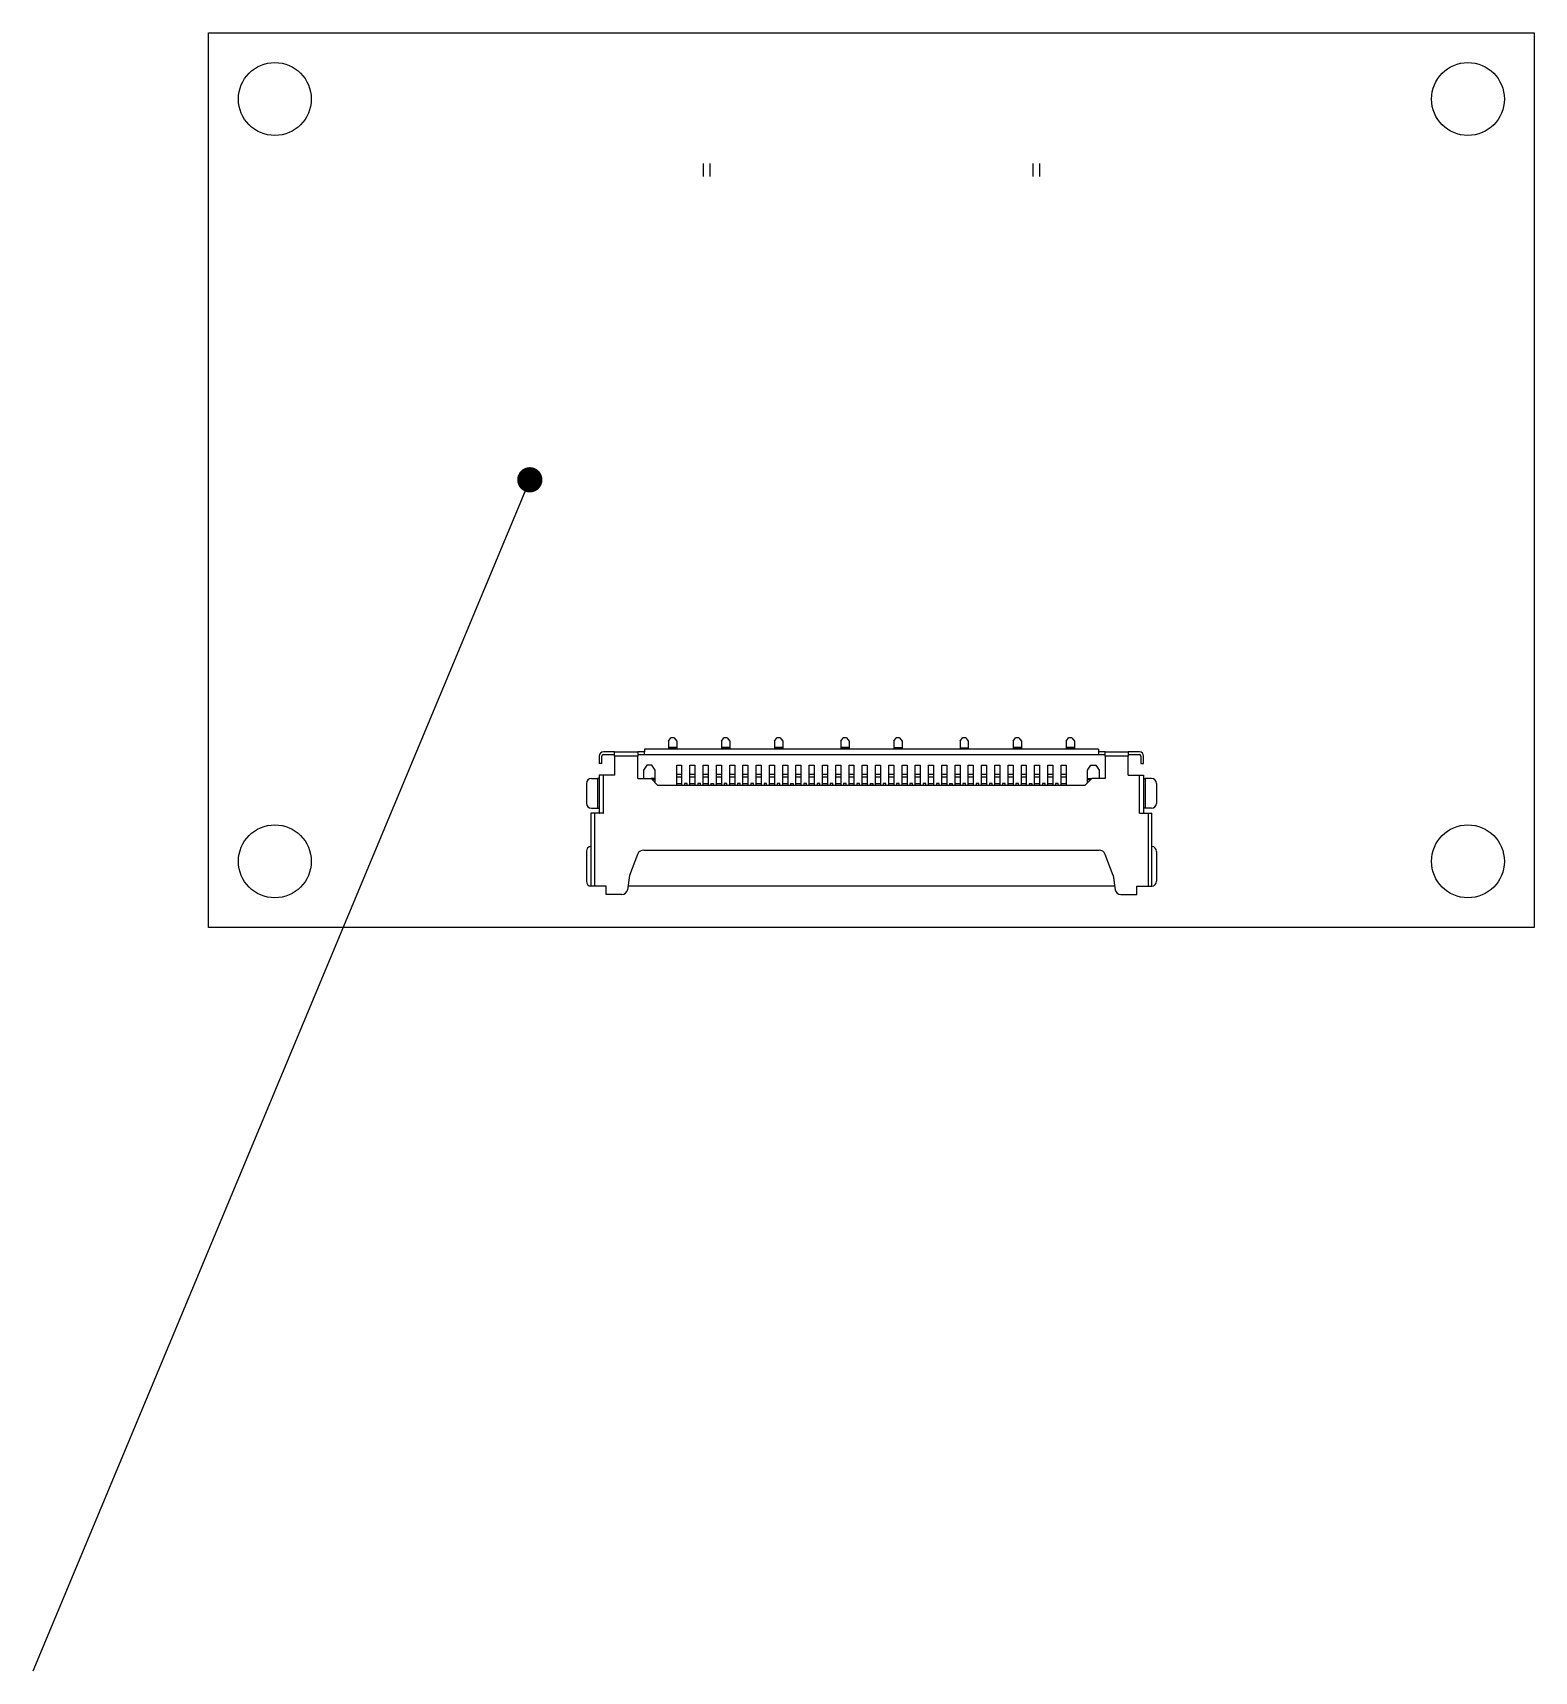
# Model space of a CAD drawing. Header units: millimetres. Extents: x 43 to 167, y 113 to 237.
# Drawn here: x 121.37 to 166.68, y 115.6 to 165.04 of the extents above; entities that cross this region are included whole.
import ezdxf

# ---------------------------------------------------------------- set-up
doc = ezdxf.new("R2010")
doc.units = ezdxf.units.MM
doc.dimstyles.new('SLDDIMSTYLE0', dxfattribs={"dimtxt": 0.18, "dimasz": 0.762, "dimexe": 0, "dimexo": 0.0625, "dimgap": 0, "dimtad": 0, "dimtih": 1, "dimtoh": 1, "dimdec": 0, "dimrnd": 1e-09, "dimzin": 0, "dimdsep": 46, "dimtxsty": 'Standard', "dimblk1": 'DOT', "dimblk2": 'DOT', "dimsah": 1, "dimcen": 0.09, "dimadec": 0, "dimazin": 0, "dimtfac": 0.762, "dimtdec": 0, "dimtofl": 0, "dimtmove": 0, "dimatfit": 3, "dimldrblk": 'DOT', "dimfxl": 1, "dimfrac": 2, "dimtolj": 1, "dimtzin": 0, "dimarcsym": 0})

# ---------------------------------------------------------------- blocks, each defined once
blk = doc.blocks.new('_Dot')
at = {"color": 0, "linetype": 'ByBlock', "lineweight": -2}
blk.add_line((-0.5, 0), (-1, 0), dxfattribs=at)
at = {"color": 0, "linetype": 'ByBlock', "const_width": 0.5}
blk.add_lwpolyline([(-0.25, 0, 1), (0.25, 0, 1)], format="xyb", close=True, dxfattribs=at)

msp = doc.modelspace()

# ---------------------------------------------------------------- linework, layer by layer
at = {"color": 7, "linetype": 'Continuous', "lineweight": 25}
for p, q in [((126.678, 165.04), (166.678, 165.04)), ((126.678, 138.04), (126.678, 165.04)), ((166.678, 165.04), (166.678, 138.04)), ((141.603, 161.096), (141.603, 160.704)), ((141.803, 161.096), (141.803, 160.704)), ((151.553, 161.096), (151.553, 160.704)), ((151.753, 161.096), (151.753, 160.704)), ((153.528, 143.42), (139.828, 143.42)), ((139.828, 143.42), (139.828, 143.34)), ((140.553, 143.67), (140.628, 143.77)), ((140.553, 143.67), (140.553, 143.48)), ((140.803, 143.48), (140.553, 143.48)), ((140.553, 143.48), (140.553, 143.437)), ((140.803, 143.437), (140.553, 143.437)), ((140.553, 143.437), (140.553, 143.42)), ((140.728, 143.77), (140.628, 143.77)), ((140.728, 143.77), (140.803, 143.67)), ((140.803, 143.67), (140.803, 143.48)), ((140.803, 143.48), (140.803, 143.437)), ((140.803, 143.437), (140.803, 143.42)), ((142.153, 143.67), (142.228, 143.77)), ((142.153, 143.67), (142.153, 143.48)), ((142.403, 143.48), (142.153, 143.48)), ((142.153, 143.48), (142.153, 143.437)), ((142.403, 143.437), (142.153, 143.437)), ((142.153, 143.437), (142.153, 143.42)), ((142.328, 143.77), (142.228, 143.77)), ((142.328, 143.77), (142.403, 143.67)), ((142.403, 143.67), (142.403, 143.48)), ((142.403, 143.48), (142.403, 143.437)), ((142.403, 143.437), (142.403, 143.42)), ((143.753, 143.67), (143.828, 143.77)), ((143.753, 143.67), (143.753, 143.48)), ((144.003, 143.48), (143.753, 143.48)), ((143.753, 143.48), (143.753, 143.437)), ((144.003, 143.437), (143.753, 143.437)), ((143.753, 143.437), (143.753, 143.42)), ((143.928, 143.77), (143.828, 143.77)), ((143.928, 143.77), (144.003, 143.67)), ((144.003, 143.67), (144.003, 143.48)), ((144.003, 143.48), (144.003, 143.437)), ((144.003, 143.437), (144.003, 143.42)), ((145.753, 143.67), (145.828, 143.77)), ((145.753, 143.67), (145.753, 143.48)), ((146.003, 143.48), (145.753, 143.48)), ((145.753, 143.48), (145.753, 143.437)), ((146.003, 143.437), (145.753, 143.437)), ((145.753, 143.437), (145.753, 143.42)), ((145.928, 143.77), (145.828, 143.77)), ((145.928, 143.77), (146.003, 143.67)), ((146.003, 143.67), (146.003, 143.48)), ((146.003, 143.48), (146.003, 143.437)), ((146.003, 143.437), (146.003, 143.42)), ((147.353, 143.67), (147.428, 143.77)), ((147.353, 143.67), (147.353, 143.48)), ((147.353, 143.48), (147.603, 143.48)), ((147.353, 143.48), (147.353, 143.437)), ((147.603, 143.437), (147.353, 143.437)), ((147.353, 143.437), (147.353, 143.42)), ((147.528, 143.77), (147.428, 143.77)), ((147.528, 143.77), (147.603, 143.67)), ((147.603, 143.67), (147.603, 143.48)), ((147.603, 143.48), (147.603, 143.437)), ((147.603, 143.437), (147.603, 143.42)), ((149.353, 143.67), (149.428, 143.77)), ((149.353, 143.67), (149.353, 143.451)), ((149.603, 143.451), (149.353, 143.451)), ((149.353, 143.451), (149.353, 143.42)), ((149.528, 143.77), (149.428, 143.77)), ((149.528, 143.77), (149.603, 143.67)), ((149.603, 143.67), (149.603, 143.451)), ((149.603, 143.451), (149.603, 143.42)), ((150.953, 143.67), (151.028, 143.77)), ((150.953, 143.67), (150.953, 143.48)), ((151.203, 143.48), (150.953, 143.48)), ((150.953, 143.48), (150.953, 143.437)), ((151.203, 143.437), (150.953, 143.437)), ((150.953, 143.437), (150.953, 143.42)), ((151.128, 143.77), (151.028, 143.77)), ((151.128, 143.77), (151.203, 143.67)), ((151.203, 143.67), (151.203, 143.48)), ((151.203, 143.48), (151.203, 143.437)), ((151.203, 143.437), (151.203, 143.42)), ((152.553, 143.67), (152.628, 143.77)), ((152.553, 143.67), (152.553, 143.48)), ((152.803, 143.48), (152.553, 143.48)), ((152.553, 143.48), (152.553, 143.437)), ((152.803, 143.437), (152.553, 143.437)), ((152.553, 143.437), (152.553, 143.42)), ((152.728, 143.77), (152.628, 143.77)), ((152.728, 143.77), (152.803, 143.67)), ((152.803, 143.67), (152.803, 143.48)), ((152.803, 143.48), (152.803, 143.437)), ((152.803, 143.437), (152.803, 143.42)), ((153.528, 143.42), (153.528, 143.34)), ((138.463, 143.21), (138.463, 142.99)), ((138.543, 142.99), (138.463, 142.99)), ((138.543, 142.99), (138.543, 143.21)), ((138.928, 143.34), (138.593, 143.34)), ((138.593, 143.26), (138.928, 143.26)), ((138.928, 143.34), (139.628, 143.34)), ((138.928, 143.26), (138.928, 143.34)), ((138.928, 143.21), (138.928, 143.26)), ((138.928, 143.21), (138.928, 142.64)), ((139.628, 143.21), (138.928, 143.21)), ((139.628, 143.34), (139.628, 143.26)), ((139.828, 143.34), (139.628, 143.34)), ((139.628, 143.26), (139.828, 143.26)), ((139.628, 143.26), (139.628, 143.21)), ((139.628, 142.54), (139.628, 143.21)), ((139.903, 142.94), (139.803, 142.79)), ((139.828, 143.26), (139.828, 143.34)), ((139.828, 143.26), (153.528, 143.26)), ((140.053, 142.94), (139.903, 142.94)), ((140.153, 142.79), (140.053, 142.94)), ((140.803, 142.94), (140.953, 142.94)), ((140.803, 142.67), (140.803, 142.94)), ((140.953, 142.94), (140.953, 142.67)), ((141.203, 142.94), (141.353, 142.94)), ((141.203, 142.67), (141.203, 142.94)), ((141.353, 142.94), (141.353, 142.67)), ((141.603, 142.94), (141.753, 142.94)), ((141.603, 142.67), (141.603, 142.94)), ((141.753, 142.94), (141.753, 142.67)), ((142.003, 142.94), (142.153, 142.94)), ((142.003, 142.67), (142.003, 142.94)), ((142.153, 142.94), (142.153, 142.67)), ((142.403, 142.94), (142.553, 142.94)), ((142.403, 142.67), (142.403, 142.94)), ((142.553, 142.94), (142.553, 142.67)), ((142.803, 142.94), (142.953, 142.94)), ((142.803, 142.67), (142.803, 142.94)), ((142.953, 142.94), (142.953, 142.67)), ((143.203, 142.94), (143.353, 142.94)), ((143.203, 142.67), (143.203, 142.94)), ((143.353, 142.94), (143.353, 142.67)), ((143.603, 142.94), (143.753, 142.94)), ((143.603, 142.67), (143.603, 142.94)), ((143.753, 142.94), (143.753, 142.67)), ((144.003, 142.94), (144.153, 142.94)), ((144.003, 142.67), (144.003, 142.94)), ((144.153, 142.94), (144.153, 142.67)), ((144.403, 142.94), (144.553, 142.94)), ((144.403, 142.67), (144.403, 142.94)), ((144.553, 142.94), (144.553, 142.67)), ((144.803, 142.94), (144.953, 142.94)), ((144.803, 142.67), (144.803, 142.94)), ((144.953, 142.94), (144.953, 142.67)), ((145.203, 142.94), (145.353, 142.94)), ((145.203, 142.67), (145.203, 142.94)), ((145.353, 142.94), (145.353, 142.67)), ((145.603, 142.94), (145.753, 142.94)), ((145.603, 142.67), (145.603, 142.94)), ((145.753, 142.94), (145.753, 142.67)), ((146.003, 142.94), (146.153, 142.94)), ((146.003, 142.67), (146.003, 142.94)), ((146.153, 142.94), (146.153, 142.67)), ((146.403, 142.94), (146.553, 142.94)), ((146.403, 142.67), (146.403, 142.94)), ((146.553, 142.94), (146.553, 142.67)), ((146.803, 142.94), (146.953, 142.94)), ((146.803, 142.67), (146.803, 142.94)), ((146.953, 142.94), (146.953, 142.67)), ((147.203, 142.94), (147.353, 142.94)), ((147.203, 142.67), (147.203, 142.94)), ((147.353, 142.94), (147.353, 142.67)), ((147.603, 142.94), (147.753, 142.94)), ((147.603, 142.67), (147.603, 142.94)), ((147.753, 142.94), (147.753, 142.67)), ((148.003, 142.94), (148.153, 142.94)), ((148.003, 142.67), (148.003, 142.94)), ((148.153, 142.94), (148.153, 142.67)), ((148.403, 142.94), (148.553, 142.94)), ((148.403, 142.67), (148.403, 142.94)), ((148.553, 142.94), (148.553, 142.67)), ((148.803, 142.94), (148.953, 142.94)), ((148.803, 142.67), (148.803, 142.94)), ((148.953, 142.94), (148.953, 142.67)), ((149.203, 142.94), (149.353, 142.94)), ((149.203, 142.67), (149.203, 142.94)), ((149.353, 142.94), (149.353, 142.67)), ((149.603, 142.94), (149.753, 142.94)), ((149.603, 142.67), (149.603, 142.94)), ((149.753, 142.94), (149.753, 142.67)), ((150.003, 142.94), (150.153, 142.94)), ((150.003, 142.67), (150.003, 142.94)), ((150.153, 142.94), (150.153, 142.67)), ((150.403, 142.94), (150.553, 142.94)), ((150.403, 142.67), (150.403, 142.94)), ((150.553, 142.94), (150.553, 142.67)), ((150.803, 142.94), (150.953, 142.94)), ((150.803, 142.67), (150.803, 142.94)), ((150.953, 142.94), (150.953, 142.67)), ((151.203, 142.94), (151.353, 142.94)), ((151.203, 142.67), (151.203, 142.94)), ((151.353, 142.94), (151.353, 142.67)), ((151.603, 142.94), (151.753, 142.94)), ((151.603, 142.67), (151.603, 142.94)), ((151.753, 142.94), (151.753, 142.67)), ((152.003, 142.94), (152.153, 142.94)), ((152.003, 142.67), (152.003, 142.94)), ((152.153, 142.94), (152.153, 142.67)), ((152.403, 142.94), (152.553, 142.94)), ((152.403, 142.67), (152.403, 142.94)), ((152.553, 142.94), (152.553, 142.67)), ((153.203, 142.79), (153.303, 142.94)), ((153.303, 142.94), (153.453, 142.94)), ((153.453, 142.94), (153.553, 142.79)), ((153.528, 143.34), (153.528, 143.26)), ((153.728, 143.34), (153.528, 143.34)), ((153.528, 143.26), (153.728, 143.26)), ((153.728, 143.34), (154.428, 143.34)), ((153.728, 143.26), (153.728, 143.34)), ((153.728, 143.21), (153.728, 143.26)), ((153.728, 143.21), (153.728, 142.54)), ((154.428, 143.21), (153.728, 143.21)), ((154.428, 143.34), (154.428, 143.26)), ((154.763, 143.34), (154.428, 143.34)), ((154.428, 143.26), (154.763, 143.26)), ((154.428, 143.26), (154.428, 143.21)), ((154.428, 142.64), (154.428, 143.21)), ((154.813, 143.21), (154.813, 142.99)), ((154.813, 142.99), (154.893, 142.99)), ((154.893, 142.99), (154.893, 143.21)), ((138.078, 142.39), (138.078, 141.79)), ((138.228, 142.54), (138.413, 142.54)), ((138.413, 142.54), (138.413, 141.64)), ((138.463, 142.54), (138.413, 142.54)), ((138.463, 142.64), (138.463, 141.49)), ((138.593, 142.64), (138.463, 142.64)), ((138.593, 141.49), (138.593, 142.64)), ((138.928, 142.64), (138.593, 142.64)), ((139.628, 142.54), (140.028, 142.54)), ((139.803, 142.79), (139.803, 142.54)), ((140.228, 142.34), (140.028, 142.54)), ((140.153, 142.54), (140.028, 142.54)), ((140.153, 142.506), (140.062, 142.506)), ((140.153, 142.428), (140.14, 142.428)), ((140.153, 142.54), (140.153, 142.79)), ((140.153, 142.506), (140.153, 142.54)), ((140.153, 142.428), (140.153, 142.506)), ((140.153, 142.415), (140.153, 142.428)), ((140.803, 142.67), (140.953, 142.67)), ((140.803, 142.59), (140.803, 142.67)), ((140.803, 142.59), (140.953, 142.59)), ((140.803, 142.39), (140.803, 142.59)), ((140.803, 142.37), (140.803, 142.39)), ((140.803, 142.39), (140.953, 142.39)), ((140.953, 142.67), (140.953, 142.59)), ((140.953, 142.59), (140.953, 142.39)), ((140.953, 142.39), (140.953, 142.37)), ((141.038, 142.39), (141.038, 142.34)), ((141.118, 142.39), (141.038, 142.39)), ((141.118, 142.34), (141.118, 142.39)), ((141.203, 142.67), (141.353, 142.67)), ((141.203, 142.59), (141.203, 142.67)), ((141.203, 142.59), (141.353, 142.59)), ((141.203, 142.39), (141.203, 142.59)), ((141.203, 142.39), (141.353, 142.39)), ((141.203, 142.37), (141.203, 142.39)), ((141.353, 142.67), (141.353, 142.59)), ((141.353, 142.59), (141.353, 142.39)), ((141.353, 142.39), (141.353, 142.37)), ((141.438, 142.39), (141.438, 142.34)), ((141.518, 142.39), (141.438, 142.39)), ((141.518, 142.34), (141.518, 142.39)), ((141.603, 142.67), (141.753, 142.67)), ((141.603, 142.59), (141.603, 142.67)), ((141.603, 142.59), (141.753, 142.59)), ((141.603, 142.39), (141.603, 142.59)), ((141.603, 142.39), (141.753, 142.39)), ((141.603, 142.37), (141.603, 142.39)), ((141.753, 142.67), (141.753, 142.59)), ((141.753, 142.59), (141.753, 142.39)), ((141.753, 142.39), (141.753, 142.37)), ((141.838, 142.39), (141.838, 142.34)), ((141.838, 142.39), (141.918, 142.39)), ((141.918, 142.39), (141.918, 142.34)), ((142.003, 142.67), (142.153, 142.67)), ((142.003, 142.59), (142.003, 142.67)), ((142.003, 142.59), (142.153, 142.59)), ((142.003, 142.39), (142.003, 142.59)), ((142.003, 142.37), (142.003, 142.39)), ((142.003, 142.39), (142.153, 142.39)), ((142.153, 142.67), (142.153, 142.59)), ((142.153, 142.59), (142.153, 142.39)), ((142.153, 142.39), (142.153, 142.37)), ((142.238, 142.39), (142.238, 142.34)), ((142.318, 142.39), (142.238, 142.39)), ((142.318, 142.34), (142.318, 142.39)), ((142.403, 142.67), (142.553, 142.67)), ((142.403, 142.59), (142.403, 142.67)), ((142.403, 142.59), (142.553, 142.59)), ((142.403, 142.39), (142.403, 142.59)), ((142.403, 142.39), (142.553, 142.39)), ((142.403, 142.37), (142.403, 142.39)), ((142.553, 142.67), (142.553, 142.59)), ((142.553, 142.59), (142.553, 142.39)), ((142.553, 142.39), (142.553, 142.37)), ((142.638, 142.39), (142.638, 142.34)), ((142.718, 142.39), (142.638, 142.39)), ((142.718, 142.34), (142.718, 142.39)), ((142.803, 142.67), (142.953, 142.67)), ((142.803, 142.59), (142.803, 142.67)), ((142.803, 142.59), (142.953, 142.59)), ((142.803, 142.39), (142.803, 142.59)), ((142.803, 142.39), (142.953, 142.39)), ((142.803, 142.37), (142.803, 142.39)), ((142.953, 142.67), (142.953, 142.59)), ((142.953, 142.59), (142.953, 142.39)), ((142.953, 142.39), (142.953, 142.37)), ((143.038, 142.39), (143.038, 142.34)), ((143.118, 142.39), (143.038, 142.39)), ((143.118, 142.34), (143.118, 142.39)), ((143.203, 142.67), (143.353, 142.67)), ((143.203, 142.59), (143.203, 142.67)), ((143.203, 142.59), (143.353, 142.59)), ((143.203, 142.39), (143.203, 142.59)), ((143.203, 142.37), (143.203, 142.39)), ((143.203, 142.39), (143.353, 142.39)), ((143.353, 142.67), (143.353, 142.59)), ((143.353, 142.59), (143.353, 142.39)), ((143.353, 142.39), (143.353, 142.37)), ((143.438, 142.39), (143.438, 142.34)), ((143.518, 142.39), (143.438, 142.39)), ((143.518, 142.34), (143.518, 142.39)), ((143.603, 142.67), (143.753, 142.67)), ((143.603, 142.59), (143.603, 142.67)), ((143.603, 142.59), (143.753, 142.59)), ((143.603, 142.39), (143.603, 142.59)), ((143.603, 142.39), (143.753, 142.39)), ((143.603, 142.37), (143.603, 142.39)), ((143.753, 142.67), (143.753, 142.59)), ((143.753, 142.59), (143.753, 142.39)), ((143.753, 142.39), (143.753, 142.37)), ((143.838, 142.39), (143.838, 142.34)), ((143.918, 142.39), (143.838, 142.39)), ((143.918, 142.34), (143.918, 142.39)), ((144.003, 142.67), (144.153, 142.67)), ((144.003, 142.59), (144.003, 142.67)), ((144.003, 142.59), (144.153, 142.59)), ((144.003, 142.39), (144.003, 142.59)), ((144.003, 142.37), (144.003, 142.39)), ((144.003, 142.39), (144.153, 142.39)), ((144.153, 142.67), (144.153, 142.59)), ((144.153, 142.59), (144.153, 142.39)), ((144.153, 142.39), (144.153, 142.37)), ((144.238, 142.39), (144.238, 142.34)), ((144.238, 142.39), (144.318, 142.39)), ((144.318, 142.39), (144.318, 142.34)), ((144.403, 142.67), (144.553, 142.67)), ((144.403, 142.59), (144.403, 142.67)), ((144.403, 142.59), (144.553, 142.59)), ((144.403, 142.39), (144.403, 142.59)), ((144.403, 142.39), (144.553, 142.39)), ((144.403, 142.37), (144.403, 142.39)), ((144.553, 142.67), (144.553, 142.59)), ((144.553, 142.59), (144.553, 142.39)), ((144.553, 142.39), (144.553, 142.37)), ((144.638, 142.39), (144.638, 142.34)), ((144.718, 142.39), (144.638, 142.39)), ((144.718, 142.34), (144.718, 142.39)), ((144.803, 142.67), (144.953, 142.67)), ((144.803, 142.59), (144.803, 142.67)), ((144.803, 142.59), (144.953, 142.59)), ((144.803, 142.39), (144.803, 142.59)), ((144.803, 142.39), (144.953, 142.39)), ((144.803, 142.37), (144.803, 142.39)), ((144.953, 142.67), (144.953, 142.59)), ((144.953, 142.59), (144.953, 142.39)), ((144.953, 142.39), (144.953, 142.37)), ((145.038, 142.39), (145.038, 142.34)), ((145.118, 142.39), (145.038, 142.39)), ((145.118, 142.34), (145.118, 142.39)), ((145.203, 142.67), (145.353, 142.67)), ((145.203, 142.59), (145.203, 142.67)), ((145.203, 142.59), (145.353, 142.59)), ((145.203, 142.39), (145.203, 142.59)), ((145.203, 142.37), (145.203, 142.39)), ((145.203, 142.39), (145.353, 142.39)), ((145.353, 142.67), (145.353, 142.59)), ((145.353, 142.59), (145.353, 142.39)), ((145.353, 142.39), (145.353, 142.37)), ((145.438, 142.39), (145.438, 142.34)), ((145.518, 142.39), (145.438, 142.39)), ((145.518, 142.34), (145.518, 142.39)), ((145.603, 142.67), (145.753, 142.67)), ((145.603, 142.59), (145.603, 142.67)), ((145.603, 142.59), (145.753, 142.59)), ((145.603, 142.39), (145.603, 142.59)), ((145.603, 142.39), (145.753, 142.39)), ((145.603, 142.37), (145.603, 142.39)), ((145.753, 142.67), (145.753, 142.59)), ((145.753, 142.59), (145.753, 142.39)), ((145.753, 142.39), (145.753, 142.37)), ((145.838, 142.39), (145.838, 142.34)), ((145.918, 142.39), (145.838, 142.39)), ((145.918, 142.34), (145.918, 142.39)), ((146.003, 142.67), (146.153, 142.67)), ((146.003, 142.59), (146.003, 142.67)), ((146.003, 142.59), (146.153, 142.59)), ((146.003, 142.39), (146.003, 142.59)), ((146.003, 142.39), (146.153, 142.39)), ((146.003, 142.37), (146.003, 142.39)), ((146.153, 142.67), (146.153, 142.59)), ((146.153, 142.59), (146.153, 142.39)), ((146.153, 142.39), (146.153, 142.37)), ((146.238, 142.39), (146.238, 142.34)), ((146.318, 142.39), (146.238, 142.39)), ((146.318, 142.34), (146.318, 142.39)), ((146.403, 142.67), (146.553, 142.67)), ((146.403, 142.59), (146.403, 142.67)), ((146.403, 142.59), (146.553, 142.59)), ((146.403, 142.39), (146.403, 142.59)), ((146.403, 142.37), (146.403, 142.39)), ((146.403, 142.39), (146.553, 142.39)), ((146.553, 142.67), (146.553, 142.59)), ((146.553, 142.59), (146.553, 142.39)), ((146.553, 142.39), (146.553, 142.37)), ((146.638, 142.39), (146.638, 142.34)), ((146.638, 142.39), (146.718, 142.39)), ((146.718, 142.39), (146.718, 142.34)), ((146.803, 142.67), (146.953, 142.67)), ((146.803, 142.59), (146.803, 142.67)), ((146.803, 142.59), (146.953, 142.59)), ((146.803, 142.39), (146.803, 142.59)), ((146.803, 142.37), (146.803, 142.39)), ((146.803, 142.39), (146.953, 142.39)), ((146.953, 142.67), (146.953, 142.59)), ((146.953, 142.59), (146.953, 142.39)), ((146.953, 142.39), (146.953, 142.37)), ((147.038, 142.39), (147.038, 142.34)), ((147.118, 142.39), (147.038, 142.39)), ((147.118, 142.34), (147.118, 142.39)), ((147.203, 142.67), (147.353, 142.67)), ((147.203, 142.59), (147.203, 142.67)), ((147.203, 142.59), (147.353, 142.59)), ((147.203, 142.39), (147.203, 142.59)), ((147.203, 142.37), (147.203, 142.39)), ((147.203, 142.39), (147.353, 142.39)), ((147.353, 142.67), (147.353, 142.59)), ((147.353, 142.59), (147.353, 142.39)), ((147.353, 142.39), (147.353, 142.37)), ((147.438, 142.39), (147.438, 142.34)), ((147.518, 142.39), (147.438, 142.39)), ((147.518, 142.34), (147.518, 142.39)), ((147.603, 142.67), (147.753, 142.67)), ((147.603, 142.59), (147.603, 142.67)), ((147.603, 142.59), (147.753, 142.59)), ((147.603, 142.39), (147.603, 142.59)), ((147.603, 142.37), (147.603, 142.39)), ((147.603, 142.39), (147.753, 142.39)), ((147.753, 142.67), (147.753, 142.59)), ((147.753, 142.59), (147.753, 142.39)), ((147.753, 142.39), (147.753, 142.37)), ((147.838, 142.39), (147.838, 142.34)), ((147.918, 142.39), (147.838, 142.39)), ((147.918, 142.34), (147.918, 142.39)), ((148.003, 142.67), (148.153, 142.67)), ((148.003, 142.59), (148.003, 142.67)), ((148.003, 142.59), (148.153, 142.59)), ((148.003, 142.39), (148.003, 142.59)), ((148.003, 142.37), (148.003, 142.39)), ((148.003, 142.39), (148.153, 142.39)), ((148.153, 142.67), (148.153, 142.59)), ((148.153, 142.59), (148.153, 142.39)), ((148.153, 142.39), (148.153, 142.37)), ((148.238, 142.39), (148.238, 142.34)), ((148.318, 142.39), (148.238, 142.39)), ((148.318, 142.34), (148.318, 142.39)), ((148.403, 142.67), (148.553, 142.67)), ((148.403, 142.59), (148.403, 142.67)), ((148.403, 142.59), (148.553, 142.59)), ((148.403, 142.39), (148.403, 142.59)), ((148.403, 142.39), (148.553, 142.39)), ((148.403, 142.37), (148.403, 142.39)), ((148.553, 142.67), (148.553, 142.59)), ((148.553, 142.59), (148.553, 142.39)), ((148.553, 142.39), (148.553, 142.37)), ((148.638, 142.39), (148.638, 142.34)), ((148.718, 142.39), (148.638, 142.39)), ((148.718, 142.34), (148.718, 142.39)), ((148.803, 142.67), (148.953, 142.67)), ((148.803, 142.59), (148.803, 142.67)), ((148.803, 142.59), (148.953, 142.59)), ((148.803, 142.39), (148.803, 142.59)), ((148.803, 142.37), (148.803, 142.39)), ((148.803, 142.39), (148.953, 142.39)), ((148.953, 142.67), (148.953, 142.59)), ((148.953, 142.59), (148.953, 142.39)), ((148.953, 142.39), (148.953, 142.37)), ((149.038, 142.39), (149.038, 142.34)), ((149.038, 142.39), (149.118, 142.39)), ((149.118, 142.39), (149.118, 142.34)), ((149.203, 142.67), (149.353, 142.67)), ((149.203, 142.59), (149.203, 142.67)), ((149.203, 142.59), (149.353, 142.59)), ((149.203, 142.39), (149.203, 142.59)), ((149.203, 142.37), (149.203, 142.39)), ((149.203, 142.39), (149.353, 142.39)), ((149.353, 142.67), (149.353, 142.59)), ((149.353, 142.59), (149.353, 142.39)), ((149.353, 142.39), (149.353, 142.37)), ((149.438, 142.39), (149.438, 142.34)), ((149.518, 142.39), (149.438, 142.39)), ((149.518, 142.34), (149.518, 142.39)), ((149.603, 142.67), (149.753, 142.67)), ((149.603, 142.59), (149.603, 142.67)), ((149.603, 142.59), (149.753, 142.59)), ((149.603, 142.39), (149.603, 142.59)), ((149.603, 142.39), (149.753, 142.39)), ((149.603, 142.37), (149.603, 142.39)), ((149.753, 142.67), (149.753, 142.59)), ((149.753, 142.59), (149.753, 142.39)), ((149.753, 142.39), (149.753, 142.37)), ((149.838, 142.39), (149.838, 142.34)), ((149.918, 142.39), (149.838, 142.39)), ((149.918, 142.34), (149.918, 142.39)), ((150.003, 142.67), (150.153, 142.67)), ((150.003, 142.59), (150.003, 142.67)), ((150.003, 142.59), (150.153, 142.59)), ((150.003, 142.39), (150.003, 142.59)), ((150.003, 142.37), (150.003, 142.39)), ((150.003, 142.39), (150.153, 142.39)), ((150.153, 142.67), (150.153, 142.59)), ((150.153, 142.59), (150.153, 142.39)), ((150.153, 142.39), (150.153, 142.37)), ((150.238, 142.39), (150.238, 142.34)), ((150.318, 142.39), (150.238, 142.39)), ((150.318, 142.34), (150.318, 142.39)), ((150.403, 142.67), (150.553, 142.67)), ((150.403, 142.59), (150.403, 142.67)), ((150.403, 142.59), (150.553, 142.59)), ((150.403, 142.39), (150.403, 142.59)), ((150.403, 142.37), (150.403, 142.39)), ((150.403, 142.39), (150.553, 142.39)), ((150.553, 142.67), (150.553, 142.59)), ((150.553, 142.59), (150.553, 142.39)), ((150.553, 142.39), (150.553, 142.37)), ((150.638, 142.39), (150.638, 142.34)), ((150.718, 142.39), (150.638, 142.39)), ((150.718, 142.34), (150.718, 142.39)), ((150.803, 142.67), (150.953, 142.67)), ((150.803, 142.59), (150.803, 142.67)), ((150.803, 142.59), (150.953, 142.59)), ((150.803, 142.39), (150.803, 142.59)), ((150.803, 142.37), (150.803, 142.39)), ((150.803, 142.39), (150.953, 142.39)), ((150.953, 142.67), (150.953, 142.59)), ((150.953, 142.59), (150.953, 142.39)), ((150.953, 142.39), (150.953, 142.37)), ((151.038, 142.39), (151.038, 142.34)), ((151.118, 142.39), (151.038, 142.39)), ((151.118, 142.34), (151.118, 142.39)), ((151.203, 142.67), (151.353, 142.67)), ((151.203, 142.59), (151.203, 142.67)), ((151.203, 142.59), (151.353, 142.59)), ((151.203, 142.39), (151.203, 142.59)), ((151.203, 142.37), (151.203, 142.39)), ((151.203, 142.39), (151.353, 142.39)), ((151.353, 142.67), (151.353, 142.59)), ((151.353, 142.59), (151.353, 142.39)), ((151.353, 142.39), (151.353, 142.37)), ((151.438, 142.39), (151.438, 142.34)), ((151.438, 142.39), (151.518, 142.39)), ((151.518, 142.39), (151.518, 142.34)), ((151.603, 142.67), (151.753, 142.67)), ((151.603, 142.59), (151.603, 142.67)), ((151.603, 142.59), (151.753, 142.59)), ((151.603, 142.39), (151.603, 142.59)), ((151.603, 142.39), (151.753, 142.39)), ((151.603, 142.37), (151.603, 142.39)), ((151.753, 142.67), (151.753, 142.59)), ((151.753, 142.59), (151.753, 142.39)), ((151.753, 142.39), (151.753, 142.37)), ((151.838, 142.39), (151.838, 142.34)), ((151.918, 142.39), (151.838, 142.39)), ((151.918, 142.34), (151.918, 142.39)), ((152.003, 142.67), (152.153, 142.67)), ((152.003, 142.59), (152.003, 142.67)), ((152.003, 142.59), (152.153, 142.59)), ((152.003, 142.39), (152.003, 142.59)), ((152.003, 142.37), (152.003, 142.39)), ((152.003, 142.39), (152.153, 142.39)), ((152.153, 142.67), (152.153, 142.59)), ((152.153, 142.59), (152.153, 142.39)), ((152.153, 142.39), (152.153, 142.37)), ((152.238, 142.39), (152.238, 142.34)), ((152.318, 142.39), (152.238, 142.39)), ((152.318, 142.34), (152.318, 142.39)), ((152.403, 142.67), (152.553, 142.67)), ((152.403, 142.59), (152.403, 142.67)), ((152.403, 142.59), (152.553, 142.59)), ((152.403, 142.39), (152.403, 142.59)), ((152.403, 142.39), (152.553, 142.39)), ((152.403, 142.37), (152.403, 142.39)), ((152.553, 142.67), (152.553, 142.59)), ((152.553, 142.59), (152.553, 142.39)), ((152.553, 142.39), (152.553, 142.37)), ((153.128, 142.34), (153.328, 142.54)), ((153.203, 142.54), (153.203, 142.79)), ((153.203, 142.506), (153.203, 142.54)), ((153.203, 142.54), (153.328, 142.54)), ((153.203, 142.428), (153.203, 142.506)), ((153.203, 142.506), (153.294, 142.506)), ((153.203, 142.415), (153.203, 142.428)), ((153.203, 142.428), (153.217, 142.428)), ((153.728, 142.54), (153.328, 142.54)), ((153.553, 142.79), (153.553, 142.54)), ((154.428, 142.64), (154.763, 142.64)), ((154.763, 141.49), (154.763, 142.64)), ((154.763, 142.64), (154.893, 142.64)), ((154.893, 142.64), (154.893, 141.49)), ((154.893, 142.54), (154.943, 142.54)), ((154.943, 142.54), (154.943, 141.64)), ((155.128, 142.54), (154.943, 142.54)), ((155.278, 142.39), (155.278, 141.79)), ((140.228, 142.34), (153.128, 142.34)), ((138.213, 141.49), (138.213, 139.29)), ((138.323, 141.49), (138.213, 141.49)), ((138.228, 141.64), (138.413, 141.64)), ((138.323, 141.49), (138.323, 139.29)), ((138.588, 141.49), (138.323, 141.49)), ((138.413, 141.64), (138.463, 141.64)), ((138.463, 141.49), (138.473, 141.49)), ((138.463, 141.49), (138.463, 141.49)), ((138.473, 141.49), (138.473, 141.49)), ((154.768, 141.49), (155.033, 141.49)), ((154.883, 141.49), (154.893, 141.49)), ((154.883, 141.49), (154.883, 141.49)), ((154.943, 141.64), (154.893, 141.64)), ((154.893, 141.49), (154.893, 141.49)), ((155.128, 141.64), (154.943, 141.64)), ((155.033, 141.49), (155.143, 141.49)), ((155.033, 141.49), (155.033, 139.29)), ((155.143, 139.29), (155.143, 141.49)), ((138.078, 140.34), (138.078, 139.44)), ((139.624, 140.251), (139.382, 139.616)), ((139.811, 140.38), (153.546, 140.38)), ((153.974, 139.616), (153.732, 140.251)), ((155.278, 140.34), (155.278, 139.44)), ((139.382, 139.616), (139.32, 139.185)), ((153.974, 139.616), (154.037, 139.185)), ((138.323, 139.29), (138.213, 139.29)), ((138.673, 139.29), (138.323, 139.29)), ((138.673, 139.04), (138.673, 139.29)), ((139.151, 139.04), (138.673, 139.04)), ((154.022, 139.29), (139.335, 139.29)), ((154.205, 139.04), (154.683, 139.04)), ((154.683, 139.04), (154.683, 139.29)), ((154.683, 139.29), (155.033, 139.29)), ((155.033, 139.29), (155.143, 139.29)), ((166.678, 138.04), (126.678, 138.04))]:
    msp.add_line(p, q, dxfattribs=at)
for centre in [(128.678, 163.04), (164.678, 163.04), (128.678, 140.04), (164.678, 140.04)]:
    msp.add_circle(centre, 1.1, dxfattribs=at)
for centre, radius, start, end in [((138.593, 143.21), 0.13, 90, 180), ((138.593, 143.21), 0.05, 90, 180), ((154.763, 143.21), 0.13, 0, 90), ((154.763, 143.21), 0.05, 0, 90), ((138.228, 142.39), 0.15, 90, 180), ((155.128, 142.39), 0.15, 0, 90), ((140.773, 142.37), 0.03, 270, 0), ((140.983, 142.37), 0.03, 180, 270), ((141.173, 142.37), 0.03, 270, 0), ((141.383, 142.37), 0.03, 180, 270), ((141.573, 142.37), 0.03, 270, 0), ((141.783, 142.37), 0.03, 180, 270), ((141.973, 142.37), 0.03, 270, 0), ((142.183, 142.37), 0.03, 180, 270), ((142.373, 142.37), 0.03, 270, 0), ((142.583, 142.37), 0.03, 180, 270), ((142.773, 142.37), 0.03, 270, 0), ((142.983, 142.37), 0.03, 180, 270), ((143.173, 142.37), 0.03, 270, 0), ((143.383, 142.37), 0.03, 180, 270), ((143.573, 142.37), 0.03, 270, 0), ((143.783, 142.37), 0.03, 180, 270), ((143.973, 142.37), 0.03, 270, 0), ((144.183, 142.37), 0.03, 180, 270), ((144.373, 142.37), 0.03, 270, 0), ((144.583, 142.37), 0.03, 180, 270), ((144.773, 142.37), 0.03, 270, 0), ((144.983, 142.37), 0.03, 180, 270), ((145.173, 142.37), 0.03, 270, 0), ((145.383, 142.37), 0.03, 180, 270), ((145.573, 142.37), 0.03, 270, 0), ((145.783, 142.37), 0.03, 180, 270), ((145.973, 142.37), 0.03, 270, 0), ((146.183, 142.37), 0.03, 180, 270), ((146.373, 142.37), 0.03, 270, 0), ((146.583, 142.37), 0.03, 180, 270), ((146.773, 142.37), 0.03, 270, 0), ((146.983, 142.37), 0.03, 180, 270), ((147.173, 142.37), 0.03, 270, 0), ((147.383, 142.37), 0.03, 180, 270), ((147.573, 142.37), 0.03, 270, 0), ((147.783, 142.37), 0.03, 180, 270), ((147.973, 142.37), 0.03, 270, 0), ((148.183, 142.37), 0.03, 180, 270), ((148.373, 142.37), 0.03, 270, 0), ((148.583, 142.37), 0.03, 180, 270), ((148.773, 142.37), 0.03, 270, 0), ((148.983, 142.37), 0.03, 180, 270), ((149.173, 142.37), 0.03, 270, 0), ((149.383, 142.37), 0.03, 180, 270), ((149.573, 142.37), 0.03, 270, 0), ((149.783, 142.37), 0.03, 180, 270), ((149.973, 142.37), 0.03, 270, 0), ((150.183, 142.37), 0.03, 180, 270), ((150.373, 142.37), 0.03, 270, 0), ((150.583, 142.37), 0.03, 180, 270), ((150.773, 142.37), 0.03, 270, 0), ((150.983, 142.37), 0.03, 180, 270), ((151.173, 142.37), 0.03, 270, 0), ((151.383, 142.37), 0.03, 180, 270), ((151.573, 142.37), 0.03, 270, 0), ((151.783, 142.37), 0.03, 180, 270), ((151.973, 142.37), 0.03, 270, 0), ((152.183, 142.37), 0.03, 180, 270), ((152.373, 142.37), 0.03, 270, 0), ((152.583, 142.37), 0.03, 180, 270), ((138.228, 141.79), 0.15, 180, 270), ((138.588, 141.54), 0.05, 270, 275.7392), ((154.768, 141.54), 0.05, 264.2608, 270), ((155.128, 141.79), 0.15, 270, 0), ((138.228, 140.34), 0.15, 95.7392, 180), ((155.128, 140.34), 0.15, 0, 84.2608), ((139.811, 140.18), 0.2, 90, 159.1565), ((153.546, 140.18), 0.2, 20.8435, 90), ((138.228, 139.44), 0.15, 180, 264.2608), ((155.128, 139.44), 0.15, 275.7392, 0), ((139.151, 139.21), 0.17, 270, 351.6958), ((154.205, 139.21), 0.17, 188.3042, 270)]:
    msp.add_arc(centre, radius, start, end, dxfattribs=at)

# ---------------------------------------------------------------- leaders
at = {"color": 7, "linetype": 'Continuous', "lineweight": 0}
msp.add_leader([(136.371, 151.553), (121.374, 115.605)], dimstyle='SLDDIMSTYLE0', dxfattribs=at)

doc.saveas('drawing.dxf')
